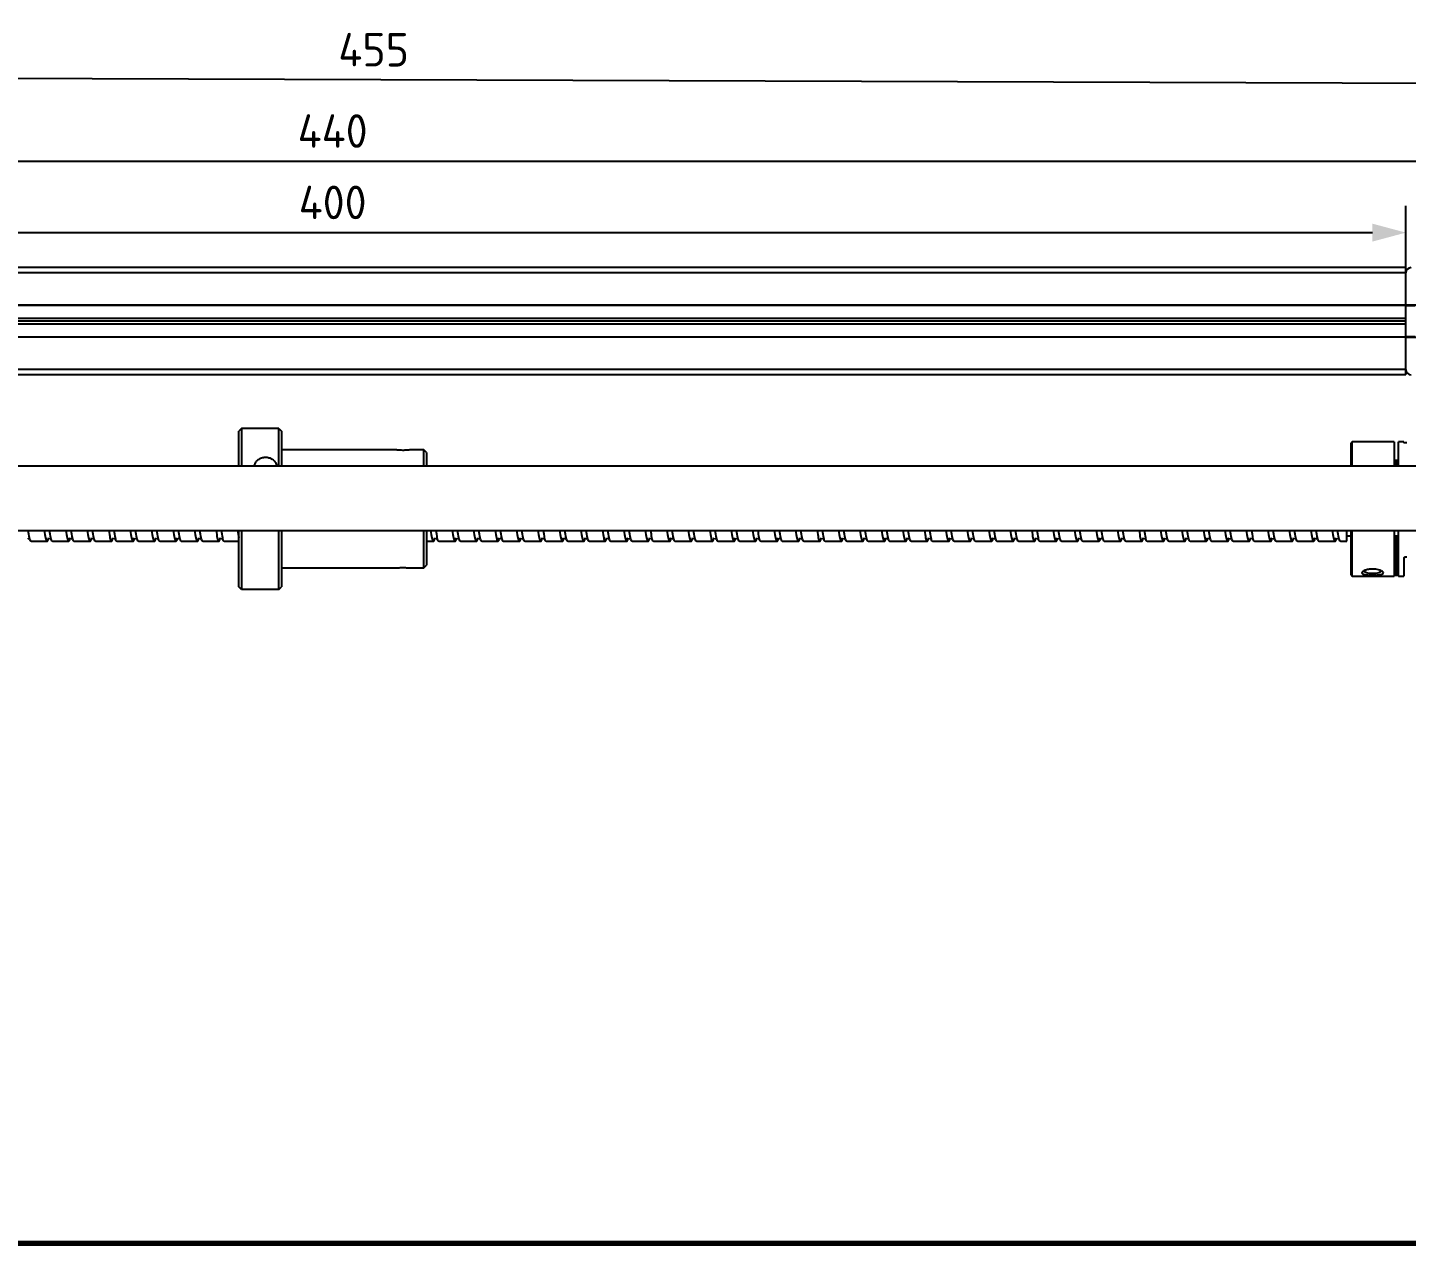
# Model space of a CAD drawing. Header units: millimetres. Extents: x 55 to 11032, y -227 to 3957.
# Drawn here: x 3452.5 to 3709.4, y 1679.4 to 1906.1 of the extents above; entities that cross this region are included whole.
import ezdxf

# ---------------------------------------------------------------- set-up
doc = ezdxf.new("R2010")
doc.units = ezdxf.units.MM
doc.header["$LTSCALE"] = 0.7
doc.header["$PDMODE"] = 35
doc.header["$PDSIZE"] = -4
doc.layers.get('0').update_dxf_attribs({"color": 255})
for name, color, linetype, lineweight in [('AM_5', 10, 'Continuous', 25), ('DIM', 94, 'Continuous', 25), ('KHUNGBV', 5, 'Continuous', 70)]:
    doc.layers.add(name, color=color, linetype=linetype, lineweight=lineweight)
doc.styles.add('TCVN-7284', font='tcvn+7284-2003r.ttf')
doc.dimstyles.new('TCVN_ISO-25_RadiusDia', dxfattribs={"dimtxt": 2.5, "dimasz": 2.5, "dimexe": 2, "dimexo": 0, "dimgap": 1, "dimtad": 1, "dimtoh": 1, "dimtxsty": 'TCVN-7284', "dimblk": 'Arrow', "dimcen": 0, "dimclrd": 256, "dimclre": 256, "dimclrt": 256, "dimadec": 0, "dimazin": 0, "dimtfac": 1, "dimtofl": 0, "dimtmove": 1, "dimatfit": 0, "dimldrblk": 'Arrow', "dimfxl": 1, "dimlwd": -1, "dimlwe": -1, "dimarcsym": 0})

# ---------------------------------------------------------------- blocks, each defined once
blk = doc.blocks.new('X_4')
at = {"color": 7, "linetype": 'Continuous', "lineweight": 25}
for p, q in [((3709.34, 1861.36), (3309.34, 1861.36)), ((3709.34, 1860.36), (3309.34, 1860.36)), ((3709.34, 1860.36), (3709.34, 1861.36)), ((3709.34, 1854.36), (3709.34, 1860.36)), ((3709.34, 1854.36), (3309.34, 1854.36)), ((3709.34, 1854.3), (3309.34, 1854.3)), ((3711.34, 1854.36), (3709.34, 1854.36)), ((3709.34, 1854.3), (3709.34, 1854.36)), ((3709.34, 1851.88), (3709.34, 1854.3)), ((3711.04, 1854.26), (3709.34, 1854.26)), ((3709.34, 1851.88), (3309.34, 1851.88)), ((3709.34, 1851.36), (3309.34, 1851.36)), ((3709.34, 1850.84), (3309.34, 1850.84)), ((3709.34, 1851.36), (3709.34, 1851.88)), ((3709.34, 1850.84), (3709.34, 1851.36)), ((3709.34, 1848.42), (3709.34, 1850.84)), ((3709.34, 1848.42), (3309.34, 1848.42)), ((3709.34, 1848.36), (3309.34, 1848.36)), ((3711.04, 1848.46), (3709.34, 1848.46)), ((3709.34, 1848.36), (3709.34, 1848.42)), ((3709.34, 1842.36), (3709.34, 1848.36)), ((3709.34, 1848.36), (3711.34, 1848.36)), ((3709.34, 1842.36), (3309.34, 1842.36)), ((3709.34, 1841.36), (3709.34, 1842.36)), ((3709.34, 1841.36), (3309.34, 1841.36)), ((3492.34, 1831.36), (3491.84, 1830.86)), ((3491.84, 1824.36), (3491.84, 1830.86)), ((3492.34, 1831.36), (3492.34, 1824.36)), ((3499.34, 1831.36), (3492.34, 1831.36)), ((3499.34, 1824.36), (3499.34, 1831.36)), ((3499.34, 1831.36), (3499.84, 1830.86)), ((3499.84, 1830.86), (3499.84, 1824.36)), ((3521.21, 1827.36), (3499.84, 1827.36)), ((3526.34, 1827.36), (3523.7, 1827.36)), ((3526.84, 1826.86), (3526.34, 1827.36)), ((3526.34, 1824.36), (3526.34, 1827.36)), ((3699.34, 1828.86), (3699.14, 1828.66)), ((3699.14, 1824.36), (3699.14, 1828.66)), ((3707.14, 1828.86), (3699.34, 1828.86)), ((3699.34, 1824.36), (3699.34, 1828.86)), ((3707.14, 1828.86), (3707.14, 1824.36)), ((3708.94, 1828.86), (3707.94, 1828.86)), ((3707.94, 1824.36), (3707.94, 1828.86)), ((3708.94, 1828.86), (3708.94, 1828.76)), ((3709.14, 1828.73), (3709.54, 1828.73)), ((3712.34, 1824.36), (3306.34, 1824.36)), ((3526.84, 1826.86), (3526.84, 1824.36)), ((3707.74, 1825.38), (3707.34, 1825.38)), ((3306.34, 1812.36), (3712.34, 1812.36)), ((3491.61, 1812.36), (3491.84, 1811.05)), ((3491.84, 1801.86), (3491.84, 1812.36)), ((3492.34, 1812.36), (3492.34, 1801.36)), ((3499.34, 1801.36), (3499.34, 1812.36)), ((3499.84, 1812.36), (3499.84, 1801.86)), ((3526.34, 1805.36), (3526.34, 1812.36)), ((3526.84, 1812.36), (3526.84, 1805.86)), ((3698.34, 1810.36), (3698.34, 1812.36)), ((3699.14, 1804.06), (3699.14, 1812.36)), ((3699.34, 1803.86), (3699.34, 1812.36)), ((3707.14, 1812.36), (3707.14, 1803.86)), ((3707.94, 1803.86), (3707.94, 1812.36)), ((3453.14, 1810.36), (3456.14, 1810.36)), ((3457.14, 1810.36), (3460.14, 1810.36)), ((3461.14, 1810.36), (3464.14, 1810.36)), ((3465.14, 1810.36), (3468.14, 1810.36)), ((3469.14, 1810.36), (3472.14, 1810.36)), ((3473.14, 1810.36), (3476.14, 1810.36)), ((3477.14, 1810.36), (3480.14, 1810.36)), ((3481.14, 1810.36), (3484.14, 1810.36)), ((3485.14, 1810.36), (3488.14, 1810.36)), ((3489.14, 1810.36), (3491.84, 1810.36)), ((3526.84, 1810.36), (3528.14, 1810.36)), ((3529.14, 1810.36), (3532.14, 1810.36)), ((3533.14, 1810.36), (3536.14, 1810.36)), ((3537.14, 1810.36), (3540.14, 1810.36)), ((3541.14, 1810.36), (3544.14, 1810.36)), ((3545.14, 1810.36), (3548.14, 1810.36)), ((3549.14, 1810.36), (3552.14, 1810.36)), ((3553.14, 1810.36), (3556.14, 1810.36)), ((3557.14, 1810.36), (3560.14, 1810.36)), ((3561.14, 1810.36), (3564.14, 1810.36)), ((3565.14, 1810.36), (3568.14, 1810.36)), ((3569.14, 1810.36), (3572.14, 1810.36)), ((3573.14, 1810.36), (3576.14, 1810.36)), ((3577.14, 1810.36), (3580.14, 1810.36)), ((3581.14, 1810.36), (3584.14, 1810.36)), ((3585.14, 1810.36), (3588.14, 1810.36)), ((3589.14, 1810.36), (3592.14, 1810.36)), ((3593.14, 1810.36), (3596.14, 1810.36)), ((3597.14, 1810.36), (3600.14, 1810.36)), ((3601.14, 1810.36), (3604.14, 1810.36)), ((3605.14, 1810.36), (3608.14, 1810.36)), ((3609.14, 1810.36), (3612.14, 1810.36)), ((3613.14, 1810.36), (3616.14, 1810.36)), ((3617.14, 1810.36), (3620.14, 1810.36)), ((3621.14, 1810.36), (3624.14, 1810.36)), ((3625.14, 1810.36), (3628.14, 1810.36)), ((3629.14, 1810.36), (3632.14, 1810.36)), ((3633.14, 1810.36), (3636.14, 1810.36)), ((3637.14, 1810.36), (3640.14, 1810.36)), ((3641.14, 1810.36), (3644.14, 1810.36)), ((3645.14, 1810.36), (3648.14, 1810.36)), ((3649.14, 1810.36), (3652.14, 1810.36)), ((3653.14, 1810.36), (3656.14, 1810.36)), ((3657.14, 1810.36), (3660.14, 1810.36)), ((3661.14, 1810.36), (3664.14, 1810.36)), ((3665.14, 1810.36), (3668.14, 1810.36)), ((3669.14, 1810.36), (3672.14, 1810.36)), ((3673.14, 1810.36), (3676.14, 1810.36)), ((3677.14, 1810.36), (3680.14, 1810.36)), ((3681.14, 1810.36), (3684.14, 1810.36)), ((3685.14, 1810.36), (3688.14, 1810.36)), ((3689.14, 1810.36), (3692.14, 1810.36)), ((3693.14, 1810.36), (3696.14, 1810.36)), ((3697.14, 1810.36), (3698.34, 1810.36)), ((3698.34, 1811.36), (3699.14, 1811.36)), ((3707.14, 1811.36), (3707.94, 1811.36)), ((3708.94, 1807.19), (3708.94, 1803.86)), ((3709.54, 1807.35), (3709.14, 1807.35)), ((3499.84, 1805.36), (3521.23, 1805.36)), ((3523.71, 1805.36), (3526.34, 1805.36)), ((3526.34, 1805.36), (3526.84, 1805.86)), ((3699.14, 1804.06), (3699.34, 1803.86)), ((3699.34, 1803.86), (3707.14, 1803.86)), ((3707.34, 1803.99), (3707.74, 1803.99)), ((3707.94, 1803.86), (3708.94, 1803.86)), ((3492.34, 1801.36), (3491.84, 1801.86)), ((3499.34, 1801.36), (3492.34, 1801.36)), ((3499.34, 1801.36), (3499.84, 1801.86))]:
    blk.add_line(p, q, dxfattribs=at)
at = {"color": 8, "linetype": 'Continuous', "lineweight": 25}
for p, q in [((3707.34, 1824.36), (3707.34, 1825.38)), ((3707.74, 1824.36), (3707.74, 1825.38)), ((3707.34, 1803.99), (3707.34, 1811.36)), ((3707.74, 1803.99), (3707.74, 1811.36))]:
    blk.add_line(p, q, dxfattribs=at)
at = {"color": 7, "linetype": 'Continuous', "lineweight": 25, "flags": 128}
blk.add_lwpolyline([(3704.76, 1804.82), (3704.64, 1804.63), (3704.29, 1804.47), (3703.76, 1804.36), (3703.14, 1804.32), (3702.52, 1804.36), (3701.99, 1804.47), (3701.64, 1804.63), (3701.52, 1804.82), (3701.52, 1804.83)], dxfattribs=at)
at = {"color": 7, "linetype": 'Continuous', "lineweight": 25}
for centre, start, end in [((3710.34, 1860.36), 90, 180), ((3710.34, 1842.36), 180, 270)]:
    blk.add_arc(centre, 1, start, end, dxfattribs=at)
for points, knots in [([(3523.7, 1827.36), (3523.7, 1827.36), (3523.72, 1827.36), (3523.61, 1827.35), (3523.37, 1827.33), (3523.02, 1827.3), (3522.61, 1827.29), (3522.18, 1827.29), (3521.79, 1827.31), (3521.47, 1827.33), (3521.26, 1827.36), (3521.23, 1827.36), (3521.21, 1827.36)], [0, 0, 0, 0, 0.03606, 0.142705, 0.249594, 0.357086, 0.464604, 0.571522, 0.678151, 0.785252, 0.892849, 1, 1, 1, 1]), ([(3708.94, 1828.76), (3708.94, 1828.75), (3708.95, 1828.75), (3708.99, 1828.74), (3709.02, 1828.73), (3709.06, 1828.73), (3709.1, 1828.73), (3709.13, 1828.73), (3709.14, 1828.73)], [0, 0, 0, 0, 0.250166, 0.498735, 0.622936, 0.747237, 0.872491, 1, 1, 1, 1]), ([(3494.76, 1824.36), (3494.81, 1824.56), (3494.91, 1824.97), (3495.33, 1825.49), (3495.91, 1825.86), (3496.6, 1826.03), (3497.32, 1826), (3497.98, 1825.75), (3498.51, 1825.32), (3498.84, 1824.84), (3498.88, 1824.49), (3498.89, 1824.36)], [0, 0, 0, 0, 0.110527, 0.227304, 0.344629, 0.461976, 0.578776, 0.695317, 0.812287, 0.929707, 1, 1, 1, 1]), ([(3707.94, 1825.53), (3707.94, 1825.51), (3707.93, 1825.47), (3707.9, 1825.43), (3707.86, 1825.4), (3707.82, 1825.39), (3707.78, 1825.38), (3707.76, 1825.38), (3707.74, 1825.38)], [0, 0, 0, 0, 0.250166, 0.498735, 0.622936, 0.747237, 0.872491, 1, 1, 1, 1]), ([(3453.14, 1810.44), (3453.12, 1810.41), (3453.02, 1810.28), (3452.86, 1810.87), (3452.69, 1811.87), (3452.61, 1812.36)], [0, 0, 0, 0, 0.098102, 0.55826, 1, 1, 1, 1]), ([(3455.61, 1812.36), (3455.69, 1811.85), (3455.86, 1810.82), (3456.08, 1810.27), (3456.28, 1810.33), (3456.39, 1810.85), (3456.41, 1810.96)], [0, 0, 0, 0, 0.294026, 0.600312, 0.916621, 1, 1, 1, 1]), ([(3457.14, 1810.44), (3457.12, 1810.41), (3457.02, 1810.28), (3456.86, 1810.87), (3456.69, 1811.87), (3456.61, 1812.36)], [0, 0, 0, 0, 0.098102, 0.55826, 1, 1, 1, 1]), ([(3459.61, 1812.36), (3459.69, 1811.85), (3459.86, 1810.82), (3460.08, 1810.27), (3460.28, 1810.33), (3460.39, 1810.85), (3460.41, 1810.96)], [0, 0, 0, 0, 0.294026, 0.600312, 0.916621, 1, 1, 1, 1]), ([(3461.14, 1810.44), (3461.12, 1810.41), (3461.02, 1810.28), (3460.86, 1810.87), (3460.69, 1811.87), (3460.61, 1812.36)], [0, 0, 0, 0, 0.098102, 0.55826, 1, 1, 1, 1]), ([(3463.61, 1812.36), (3463.69, 1811.85), (3463.86, 1810.82), (3464.08, 1810.27), (3464.28, 1810.33), (3464.39, 1810.85), (3464.41, 1810.96)], [0, 0, 0, 0, 0.294026, 0.600312, 0.916621, 1, 1, 1, 1]), ([(3465.14, 1810.44), (3465.12, 1810.41), (3465.02, 1810.28), (3464.86, 1810.87), (3464.69, 1811.87), (3464.61, 1812.36)], [0, 0, 0, 0, 0.098102, 0.55826, 1, 1, 1, 1]), ([(3467.61, 1812.36), (3467.69, 1811.85), (3467.86, 1810.82), (3468.08, 1810.27), (3468.28, 1810.33), (3468.39, 1810.85), (3468.41, 1810.96)], [0, 0, 0, 0, 0.294026, 0.600312, 0.916621, 1, 1, 1, 1]), ([(3469.14, 1810.44), (3469.12, 1810.41), (3469.02, 1810.28), (3468.86, 1810.87), (3468.69, 1811.87), (3468.61, 1812.36)], [0, 0, 0, 0, 0.098102, 0.55826, 1, 1, 1, 1]), ([(3471.61, 1812.36), (3471.69, 1811.85), (3471.86, 1810.82), (3472.08, 1810.27), (3472.28, 1810.33), (3472.39, 1810.85), (3472.41, 1810.96)], [0, 0, 0, 0, 0.294026, 0.600312, 0.916621, 1, 1, 1, 1]), ([(3473.14, 1810.44), (3473.12, 1810.41), (3473.02, 1810.28), (3472.86, 1810.87), (3472.69, 1811.87), (3472.61, 1812.36)], [0, 0, 0, 0, 0.098102, 0.55826, 1, 1, 1, 1]), ([(3475.61, 1812.36), (3475.69, 1811.85), (3475.86, 1810.82), (3476.08, 1810.27), (3476.28, 1810.33), (3476.39, 1810.85), (3476.41, 1810.96)], [0, 0, 0, 0, 0.294026, 0.600312, 0.916621, 1, 1, 1, 1]), ([(3477.14, 1810.44), (3477.12, 1810.41), (3477.02, 1810.28), (3476.86, 1810.87), (3476.69, 1811.87), (3476.61, 1812.36)], [0, 0, 0, 0, 0.098102, 0.55826, 1, 1, 1, 1]), ([(3479.61, 1812.36), (3479.69, 1811.85), (3479.86, 1810.82), (3480.08, 1810.27), (3480.28, 1810.33), (3480.39, 1810.85), (3480.41, 1810.96)], [0, 0, 0, 0, 0.294026, 0.600312, 0.916621, 1, 1, 1, 1]), ([(3481.14, 1810.44), (3481.12, 1810.41), (3481.02, 1810.28), (3480.86, 1810.87), (3480.69, 1811.87), (3480.61, 1812.36)], [0, 0, 0, 0, 0.098102, 0.55826, 1, 1, 1, 1]), ([(3483.61, 1812.36), (3483.69, 1811.85), (3483.86, 1810.82), (3484.08, 1810.27), (3484.28, 1810.33), (3484.39, 1810.85), (3484.41, 1810.96)], [0, 0, 0, 0, 0.294026, 0.600312, 0.916621, 1, 1, 1, 1]), ([(3485.14, 1810.44), (3485.12, 1810.41), (3485.02, 1810.28), (3484.86, 1810.87), (3484.69, 1811.87), (3484.61, 1812.36)], [0, 0, 0, 0, 0.098102, 0.55826, 1, 1, 1, 1]), ([(3487.61, 1812.36), (3487.69, 1811.85), (3487.86, 1810.82), (3488.08, 1810.27), (3488.28, 1810.33), (3488.39, 1810.85), (3488.41, 1810.96)], [0, 0, 0, 0, 0.294026, 0.600312, 0.916621, 1, 1, 1, 1]), ([(3489.14, 1810.44), (3489.12, 1810.41), (3489.02, 1810.28), (3488.86, 1810.87), (3488.69, 1811.87), (3488.61, 1812.36)], [0, 0, 0, 0, 0.098102, 0.55826, 1, 1, 1, 1]), ([(3527.61, 1812.36), (3527.69, 1811.85), (3527.86, 1810.82), (3528.08, 1810.27), (3528.28, 1810.33), (3528.39, 1810.85), (3528.41, 1810.96)], [0, 0, 0, 0, 0.2940263, 0.600312, 0.9166213, 1, 1, 1, 1]), ([(3529.14, 1810.44), (3529.12, 1810.41), (3529.02, 1810.28), (3528.86, 1810.87), (3528.69, 1811.87), (3528.61, 1812.36)], [0, 0, 0, 0, 0.098102, 0.55826, 1, 1, 1, 1]), ([(3531.61, 1812.36), (3531.69, 1811.85), (3531.86, 1810.82), (3532.08, 1810.27), (3532.28, 1810.33), (3532.39, 1810.85), (3532.41, 1810.96)], [0, 0, 0, 0, 0.2940263, 0.600312, 0.9166213, 1, 1, 1, 1]), ([(3533.14, 1810.44), (3533.12, 1810.41), (3533.02, 1810.28), (3532.86, 1810.87), (3532.69, 1811.87), (3532.61, 1812.36)], [0, 0, 0, 0, 0.098102, 0.55826, 1, 1, 1, 1]), ([(3535.61, 1812.36), (3535.69, 1811.85), (3535.86, 1810.82), (3536.08, 1810.27), (3536.28, 1810.33), (3536.39, 1810.85), (3536.41, 1810.96)], [0, 0, 0, 0, 0.294026, 0.600312, 0.916621, 1, 1, 1, 1]), ([(3537.14, 1810.44), (3537.12, 1810.41), (3537.02, 1810.28), (3536.86, 1810.87), (3536.69, 1811.87), (3536.61, 1812.36)], [0, 0, 0, 0, 0.098102, 0.55826, 1, 1, 1, 1]), ([(3539.61, 1812.36), (3539.69, 1811.85), (3539.86, 1810.82), (3540.08, 1810.27), (3540.28, 1810.33), (3540.39, 1810.85), (3540.41, 1810.96)], [0, 0, 0, 0, 0.2940263, 0.600312, 0.9166213, 1, 1, 1, 1]), ([(3541.14, 1810.44), (3541.12, 1810.41), (3541.02, 1810.28), (3540.86, 1810.87), (3540.69, 1811.87), (3540.61, 1812.36)], [0, 0, 0, 0, 0.098102, 0.55826, 1, 1, 1, 1]), ([(3543.61, 1812.36), (3543.69, 1811.85), (3543.86, 1810.82), (3544.08, 1810.27), (3544.28, 1810.33), (3544.39, 1810.85), (3544.41, 1810.96)], [0, 0, 0, 0, 0.2940263, 0.600312, 0.9166213, 1, 1, 1, 1]), ([(3545.14, 1810.44), (3545.12, 1810.41), (3545.02, 1810.28), (3544.86, 1810.87), (3544.69, 1811.87), (3544.61, 1812.36)], [0, 0, 0, 0, 0.098102, 0.55826, 1, 1, 1, 1]), ([(3547.61, 1812.36), (3547.69, 1811.85), (3547.86, 1810.82), (3548.08, 1810.27), (3548.28, 1810.33), (3548.39, 1810.85), (3548.41, 1810.96)], [0, 0, 0, 0, 0.2940263, 0.600312, 0.9166213, 1, 1, 1, 1]), ([(3549.14, 1810.44), (3549.12, 1810.41), (3549.02, 1810.28), (3548.86, 1810.87), (3548.69, 1811.87), (3548.61, 1812.36)], [0, 0, 0, 0, 0.098102, 0.55826, 1, 1, 1, 1]), ([(3551.61, 1812.36), (3551.69, 1811.85), (3551.86, 1810.82), (3552.08, 1810.27), (3552.28, 1810.33), (3552.39, 1810.85), (3552.41, 1810.96)], [0, 0, 0, 0, 0.294026, 0.600312, 0.916621, 1, 1, 1, 1]), ([(3553.14, 1810.44), (3553.12, 1810.41), (3553.02, 1810.28), (3552.86, 1810.87), (3552.69, 1811.87), (3552.61, 1812.36)], [0, 0, 0, 0, 0.098102, 0.55826, 1, 1, 1, 1]), ([(3555.61, 1812.36), (3555.69, 1811.85), (3555.86, 1810.82), (3556.08, 1810.27), (3556.28, 1810.33), (3556.39, 1810.85), (3556.41, 1810.96)], [0, 0, 0, 0, 0.2940263, 0.600312, 0.9166213, 1, 1, 1, 1]), ([(3557.14, 1810.44), (3557.12, 1810.41), (3557.02, 1810.28), (3556.86, 1810.87), (3556.69, 1811.87), (3556.61, 1812.36)], [0, 0, 0, 0, 0.098102, 0.55826, 1, 1, 1, 1]), ([(3559.61, 1812.36), (3559.69, 1811.85), (3559.86, 1810.82), (3560.08, 1810.27), (3560.28, 1810.33), (3560.39, 1810.85), (3560.41, 1810.96)], [0, 0, 0, 0, 0.294026, 0.600312, 0.916621, 1, 1, 1, 1]), ([(3561.14, 1810.44), (3561.12, 1810.41), (3561.02, 1810.28), (3560.86, 1810.87), (3560.69, 1811.87), (3560.61, 1812.36)], [0, 0, 0, 0, 0.098102, 0.55826, 1, 1, 1, 1]), ([(3563.61, 1812.36), (3563.69, 1811.85), (3563.86, 1810.82), (3564.08, 1810.27), (3564.28, 1810.33), (3564.39, 1810.85), (3564.41, 1810.96)], [0, 0, 0, 0, 0.294026, 0.600312, 0.916621, 1, 1, 1, 1]), ([(3565.14, 1810.44), (3565.12, 1810.41), (3565.02, 1810.28), (3564.86, 1810.87), (3564.69, 1811.87), (3564.61, 1812.36)], [0, 0, 0, 0, 0.098102, 0.55826, 1, 1, 1, 1]), ([(3567.61, 1812.36), (3567.69, 1811.85), (3567.86, 1810.82), (3568.08, 1810.27), (3568.28, 1810.33), (3568.39, 1810.85), (3568.41, 1810.96)], [0, 0, 0, 0, 0.2940263, 0.600312, 0.9166213, 1, 1, 1, 1]), ([(3569.14, 1810.44), (3569.12, 1810.41), (3569.02, 1810.28), (3568.86, 1810.87), (3568.69, 1811.87), (3568.61, 1812.36)], [0, 0, 0, 0, 0.098102, 0.55826, 1, 1, 1, 1]), ([(3571.61, 1812.36), (3571.69, 1811.85), (3571.86, 1810.82), (3572.08, 1810.27), (3572.28, 1810.33), (3572.39, 1810.85), (3572.41, 1810.96)], [0, 0, 0, 0, 0.294026, 0.600312, 0.916621, 1, 1, 1, 1]), ([(3573.14, 1810.44), (3573.12, 1810.41), (3573.02, 1810.28), (3572.86, 1810.87), (3572.69, 1811.87), (3572.61, 1812.36)], [0, 0, 0, 0, 0.098102, 0.55826, 1, 1, 1, 1]), ([(3575.61, 1812.36), (3575.69, 1811.85), (3575.86, 1810.82), (3576.08, 1810.27), (3576.28, 1810.33), (3576.39, 1810.85), (3576.41, 1810.96)], [0, 0, 0, 0, 0.2940263, 0.600312, 0.9166213, 1, 1, 1, 1]), ([(3577.14, 1810.44), (3577.12, 1810.41), (3577.02, 1810.28), (3576.86, 1810.87), (3576.69, 1811.87), (3576.61, 1812.36)], [0, 0, 0, 0, 0.098102, 0.55826, 1, 1, 1, 1]), ([(3579.61, 1812.36), (3579.69, 1811.85), (3579.86, 1810.82), (3580.08, 1810.27), (3580.28, 1810.33), (3580.39, 1810.85), (3580.41, 1810.96)], [0, 0, 0, 0, 0.294026, 0.600312, 0.916621, 1, 1, 1, 1]), ([(3581.14, 1810.44), (3581.12, 1810.41), (3581.02, 1810.28), (3580.86, 1810.87), (3580.69, 1811.87), (3580.61, 1812.36)], [0, 0, 0, 0, 0.098102, 0.55826, 1, 1, 1, 1]), ([(3583.61, 1812.36), (3583.69, 1811.85), (3583.86, 1810.82), (3584.08, 1810.27), (3584.28, 1810.33), (3584.39, 1810.85), (3584.41, 1810.96)], [0, 0, 0, 0, 0.294026, 0.600312, 0.916621, 1, 1, 1, 1]), ([(3585.14, 1810.44), (3585.12, 1810.41), (3585.02, 1810.28), (3584.86, 1810.87), (3584.69, 1811.87), (3584.61, 1812.36)], [0, 0, 0, 0, 0.098102, 0.55826, 1, 1, 1, 1]), ([(3587.61, 1812.36), (3587.69, 1811.85), (3587.86, 1810.82), (3588.08, 1810.27), (3588.28, 1810.33), (3588.39, 1810.85), (3588.41, 1810.96)], [0, 0, 0, 0, 0.294026, 0.600312, 0.916621, 1, 1, 1, 1]), ([(3589.14, 1810.44), (3589.12, 1810.41), (3589.02, 1810.28), (3588.86, 1810.87), (3588.69, 1811.87), (3588.61, 1812.36)], [0, 0, 0, 0, 0.098102, 0.55826, 1, 1, 1, 1]), ([(3591.61, 1812.36), (3591.69, 1811.85), (3591.86, 1810.82), (3592.08, 1810.27), (3592.28, 1810.33), (3592.39, 1810.85), (3592.41, 1810.96)], [0, 0, 0, 0, 0.294026, 0.600312, 0.916621, 1, 1, 1, 1]), ([(3593.14, 1810.44), (3593.12, 1810.41), (3593.02, 1810.28), (3592.86, 1810.87), (3592.69, 1811.87), (3592.61, 1812.36)], [0, 0, 0, 0, 0.098102, 0.55826, 1, 1, 1, 1]), ([(3595.61, 1812.36), (3595.69, 1811.85), (3595.86, 1810.82), (3596.08, 1810.27), (3596.28, 1810.33), (3596.39, 1810.85), (3596.41, 1810.96)], [0, 0, 0, 0, 0.294026, 0.600312, 0.916621, 1, 1, 1, 1]), ([(3597.14, 1810.44), (3597.12, 1810.41), (3597.02, 1810.28), (3596.86, 1810.87), (3596.69, 1811.87), (3596.61, 1812.36)], [0, 0, 0, 0, 0.098102, 0.55826, 1, 1, 1, 1]), ([(3599.61, 1812.36), (3599.69, 1811.85), (3599.86, 1810.82), (3600.08, 1810.27), (3600.28, 1810.33), (3600.39, 1810.85), (3600.41, 1810.96)], [0, 0, 0, 0, 0.294026, 0.600312, 0.916621, 1, 1, 1, 1]), ([(3601.14, 1810.44), (3601.12, 1810.41), (3601.02, 1810.28), (3600.86, 1810.87), (3600.69, 1811.87), (3600.61, 1812.36)], [0, 0, 0, 0, 0.098102, 0.55826, 1, 1, 1, 1]), ([(3603.61, 1812.36), (3603.69, 1811.85), (3603.86, 1810.82), (3604.08, 1810.27), (3604.28, 1810.33), (3604.39, 1810.85), (3604.41, 1810.96)], [0, 0, 0, 0, 0.294026, 0.600312, 0.916621, 1, 1, 1, 1]), ([(3605.14, 1810.44), (3605.12, 1810.41), (3605.02, 1810.28), (3604.86, 1810.87), (3604.69, 1811.87), (3604.61, 1812.36)], [0, 0, 0, 0, 0.098102, 0.55826, 1, 1, 1, 1]), ([(3607.61, 1812.36), (3607.69, 1811.85), (3607.86, 1810.82), (3608.08, 1810.27), (3608.28, 1810.33), (3608.39, 1810.85), (3608.41, 1810.96)], [0, 0, 0, 0, 0.294026, 0.600312, 0.916621, 1, 1, 1, 1]), ([(3609.14, 1810.44), (3609.12, 1810.41), (3609.02, 1810.28), (3608.86, 1810.87), (3608.69, 1811.87), (3608.61, 1812.36)], [0, 0, 0, 0, 0.098102, 0.55826, 1, 1, 1, 1]), ([(3611.61, 1812.36), (3611.69, 1811.85), (3611.86, 1810.82), (3612.08, 1810.27), (3612.28, 1810.33), (3612.39, 1810.85), (3612.41, 1810.96)], [0, 0, 0, 0, 0.294026, 0.600312, 0.916621, 1, 1, 1, 1]), ([(3613.14, 1810.44), (3613.12, 1810.41), (3613.02, 1810.28), (3612.86, 1810.87), (3612.69, 1811.87), (3612.61, 1812.36)], [0, 0, 0, 0, 0.098102, 0.55826, 1, 1, 1, 1]), ([(3615.61, 1812.36), (3615.69, 1811.85), (3615.86, 1810.82), (3616.08, 1810.27), (3616.28, 1810.33), (3616.39, 1810.85), (3616.41, 1810.96)], [0, 0, 0, 0, 0.294026, 0.600312, 0.916621, 1, 1, 1, 1]), ([(3617.14, 1810.44), (3617.12, 1810.41), (3617.02, 1810.28), (3616.86, 1810.87), (3616.69, 1811.87), (3616.61, 1812.36)], [0, 0, 0, 0, 0.0981016, 0.5582599, 1, 1, 1, 1]), ([(3619.61, 1812.36), (3619.69, 1811.85), (3619.86, 1810.82), (3620.08, 1810.27), (3620.28, 1810.33), (3620.39, 1810.85), (3620.41, 1810.96)], [0, 0, 0, 0, 0.294026, 0.600312, 0.916621, 1, 1, 1, 1]), ([(3621.14, 1810.44), (3621.12, 1810.41), (3621.02, 1810.28), (3620.86, 1810.87), (3620.69, 1811.87), (3620.61, 1812.36)], [0, 0, 0, 0, 0.098102, 0.55826, 1, 1, 1, 1]), ([(3623.61, 1812.36), (3623.69, 1811.85), (3623.86, 1810.82), (3624.08, 1810.27), (3624.28, 1810.33), (3624.39, 1810.85), (3624.41, 1810.96)], [0, 0, 0, 0, 0.294026, 0.600312, 0.916621, 1, 1, 1, 1]), ([(3625.14, 1810.44), (3625.12, 1810.41), (3625.02, 1810.28), (3624.86, 1810.87), (3624.69, 1811.87), (3624.61, 1812.36)], [0, 0, 0, 0, 0.098102, 0.55826, 1, 1, 1, 1]), ([(3627.61, 1812.36), (3627.69, 1811.85), (3627.86, 1810.82), (3628.08, 1810.27), (3628.28, 1810.33), (3628.39, 1810.85), (3628.41, 1810.96)], [0, 0, 0, 0, 0.294026, 0.600312, 0.916621, 1, 1, 1, 1]), ([(3629.14, 1810.44), (3629.12, 1810.41), (3629.02, 1810.28), (3628.86, 1810.87), (3628.69, 1811.87), (3628.61, 1812.36)], [0, 0, 0, 0, 0.098102, 0.55826, 1, 1, 1, 1]), ([(3631.61, 1812.36), (3631.69, 1811.85), (3631.86, 1810.82), (3632.08, 1810.27), (3632.28, 1810.33), (3632.39, 1810.85), (3632.41, 1810.96)], [0, 0, 0, 0, 0.294026, 0.600312, 0.916621, 1, 1, 1, 1]), ([(3633.14, 1810.44), (3633.12, 1810.41), (3633.02, 1810.28), (3632.86, 1810.87), (3632.69, 1811.87), (3632.61, 1812.36)], [0, 0, 0, 0, 0.0981016, 0.5582599, 1, 1, 1, 1]), ([(3635.61, 1812.36), (3635.69, 1811.85), (3635.86, 1810.82), (3636.08, 1810.27), (3636.28, 1810.33), (3636.39, 1810.85), (3636.41, 1810.96)], [0, 0, 0, 0, 0.294026, 0.600312, 0.916621, 1, 1, 1, 1]), ([(3637.14, 1810.44), (3637.12, 1810.41), (3637.02, 1810.28), (3636.86, 1810.87), (3636.69, 1811.87), (3636.61, 1812.36)], [0, 0, 0, 0, 0.0981016, 0.5582599, 1, 1, 1, 1]), ([(3639.61, 1812.36), (3639.69, 1811.85), (3639.86, 1810.82), (3640.08, 1810.27), (3640.28, 1810.33), (3640.39, 1810.85), (3640.41, 1810.96)], [0, 0, 0, 0, 0.294026, 0.600312, 0.916621, 1, 1, 1, 1]), ([(3641.14, 1810.44), (3641.12, 1810.41), (3641.02, 1810.28), (3640.86, 1810.87), (3640.69, 1811.87), (3640.61, 1812.36)], [0, 0, 0, 0, 0.0981016, 0.5582599, 1, 1, 1, 1]), ([(3643.61, 1812.36), (3643.69, 1811.85), (3643.86, 1810.82), (3644.08, 1810.27), (3644.28, 1810.33), (3644.39, 1810.85), (3644.41, 1810.96)], [0, 0, 0, 0, 0.294026, 0.600312, 0.916621, 1, 1, 1, 1]), ([(3645.14, 1810.44), (3645.12, 1810.41), (3645.02, 1810.28), (3644.86, 1810.87), (3644.69, 1811.87), (3644.61, 1812.36)], [0, 0, 0, 0, 0.098102, 0.55826, 1, 1, 1, 1]), ([(3647.61, 1812.36), (3647.69, 1811.85), (3647.86, 1810.82), (3648.08, 1810.27), (3648.28, 1810.33), (3648.39, 1810.85), (3648.41, 1810.96)], [0, 0, 0, 0, 0.294026, 0.600312, 0.916621, 1, 1, 1, 1]), ([(3649.14, 1810.44), (3649.12, 1810.41), (3649.02, 1810.28), (3648.86, 1810.87), (3648.69, 1811.87), (3648.61, 1812.36)], [0, 0, 0, 0, 0.098102, 0.55826, 1, 1, 1, 1]), ([(3651.61, 1812.36), (3651.69, 1811.85), (3651.86, 1810.82), (3652.08, 1810.27), (3652.28, 1810.33), (3652.39, 1810.85), (3652.41, 1810.96)], [0, 0, 0, 0, 0.294026, 0.600312, 0.916621, 1, 1, 1, 1]), ([(3653.14, 1810.44), (3653.12, 1810.41), (3653.02, 1810.28), (3652.86, 1810.87), (3652.69, 1811.87), (3652.61, 1812.36)], [0, 0, 0, 0, 0.098102, 0.55826, 1, 1, 1, 1]), ([(3655.61, 1812.36), (3655.69, 1811.85), (3655.86, 1810.82), (3656.08, 1810.27), (3656.28, 1810.33), (3656.39, 1810.85), (3656.41, 1810.96)], [0, 0, 0, 0, 0.294026, 0.600312, 0.916621, 1, 1, 1, 1]), ([(3657.14, 1810.44), (3657.12, 1810.41), (3657.02, 1810.28), (3656.86, 1810.87), (3656.69, 1811.87), (3656.61, 1812.36)], [0, 0, 0, 0, 0.0981016, 0.5582599, 1, 1, 1, 1]), ([(3659.61, 1812.36), (3659.69, 1811.85), (3659.86, 1810.82), (3660.08, 1810.27), (3660.28, 1810.33), (3660.39, 1810.85), (3660.41, 1810.96)], [0, 0, 0, 0, 0.294026, 0.600312, 0.916621, 1, 1, 1, 1]), ([(3661.14, 1810.44), (3661.12, 1810.41), (3661.02, 1810.28), (3660.86, 1810.87), (3660.69, 1811.87), (3660.61, 1812.36)], [0, 0, 0, 0, 0.098102, 0.55826, 1, 1, 1, 1]), ([(3663.61, 1812.36), (3663.69, 1811.85), (3663.86, 1810.82), (3664.08, 1810.27), (3664.28, 1810.33), (3664.39, 1810.85), (3664.41, 1810.96)], [0, 0, 0, 0, 0.2940263, 0.600312, 0.9166213, 1, 1, 1, 1]), ([(3665.14, 1810.44), (3665.12, 1810.41), (3665.02, 1810.28), (3664.86, 1810.87), (3664.69, 1811.87), (3664.61, 1812.36)], [0, 0, 0, 0, 0.098102, 0.55826, 1, 1, 1, 1]), ([(3667.61, 1812.36), (3667.69, 1811.85), (3667.86, 1810.82), (3668.08, 1810.27), (3668.28, 1810.33), (3668.39, 1810.85), (3668.41, 1810.96)], [0, 0, 0, 0, 0.2940263, 0.600312, 0.9166213, 1, 1, 1, 1]), ([(3669.14, 1810.44), (3669.12, 1810.41), (3669.02, 1810.28), (3668.86, 1810.87), (3668.69, 1811.87), (3668.61, 1812.36)], [0, 0, 0, 0, 0.098102, 0.55826, 1, 1, 1, 1]), ([(3671.61, 1812.36), (3671.69, 1811.85), (3671.86, 1810.82), (3672.08, 1810.27), (3672.28, 1810.33), (3672.39, 1810.85), (3672.41, 1810.96)], [0, 0, 0, 0, 0.2940263, 0.600312, 0.9166213, 1, 1, 1, 1]), ([(3673.14, 1810.44), (3673.12, 1810.41), (3673.02, 1810.28), (3672.86, 1810.87), (3672.69, 1811.87), (3672.61, 1812.36)], [0, 0, 0, 0, 0.098102, 0.55826, 1, 1, 1, 1]), ([(3675.61, 1812.36), (3675.69, 1811.85), (3675.86, 1810.82), (3676.08, 1810.27), (3676.28, 1810.33), (3676.39, 1810.85), (3676.41, 1810.96)], [0, 0, 0, 0, 0.294026, 0.600312, 0.916621, 1, 1, 1, 1]), ([(3677.14, 1810.44), (3677.12, 1810.41), (3677.02, 1810.28), (3676.86, 1810.87), (3676.69, 1811.87), (3676.61, 1812.36)], [0, 0, 0, 0, 0.098102, 0.55826, 1, 1, 1, 1]), ([(3679.61, 1812.36), (3679.69, 1811.85), (3679.86, 1810.82), (3680.08, 1810.27), (3680.28, 1810.33), (3680.39, 1810.85), (3680.41, 1810.96)], [0, 0, 0, 0, 0.294026, 0.600312, 0.916621, 1, 1, 1, 1]), ([(3681.14, 1810.44), (3681.12, 1810.41), (3681.02, 1810.28), (3680.86, 1810.87), (3680.69, 1811.87), (3680.61, 1812.36)], [0, 0, 0, 0, 0.098102, 0.55826, 1, 1, 1, 1]), ([(3683.61, 1812.36), (3683.69, 1811.85), (3683.86, 1810.82), (3684.08, 1810.27), (3684.28, 1810.33), (3684.39, 1810.85), (3684.41, 1810.96)], [0, 0, 0, 0, 0.294026, 0.600312, 0.916621, 1, 1, 1, 1]), ([(3685.14, 1810.44), (3685.12, 1810.41), (3685.02, 1810.28), (3684.86, 1810.87), (3684.69, 1811.87), (3684.61, 1812.36)], [0, 0, 0, 0, 0.098102, 0.55826, 1, 1, 1, 1]), ([(3687.61, 1812.36), (3687.69, 1811.85), (3687.86, 1810.82), (3688.08, 1810.27), (3688.28, 1810.33), (3688.39, 1810.85), (3688.41, 1810.96)], [0, 0, 0, 0, 0.294026, 0.600312, 0.916621, 1, 1, 1, 1]), ([(3689.14, 1810.44), (3689.12, 1810.41), (3689.02, 1810.28), (3688.86, 1810.87), (3688.69, 1811.87), (3688.61, 1812.36)], [0, 0, 0, 0, 0.098102, 0.55826, 1, 1, 1, 1]), ([(3691.61, 1812.36), (3691.69, 1811.85), (3691.86, 1810.82), (3692.08, 1810.27), (3692.28, 1810.33), (3692.39, 1810.85), (3692.41, 1810.96)], [0, 0, 0, 0, 0.2940263, 0.600312, 0.9166213, 1, 1, 1, 1]), ([(3693.14, 1810.44), (3693.12, 1810.41), (3693.02, 1810.28), (3692.86, 1810.87), (3692.69, 1811.87), (3692.61, 1812.36)], [0, 0, 0, 0, 0.098102, 0.55826, 1, 1, 1, 1]), ([(3695.61, 1812.36), (3695.69, 1811.85), (3695.86, 1810.82), (3696.08, 1810.27), (3696.28, 1810.33), (3696.39, 1810.85), (3696.41, 1810.96)], [0, 0, 0, 0, 0.294026, 0.600312, 0.916621, 1, 1, 1, 1]), ([(3697.14, 1810.44), (3697.12, 1810.41), (3697.02, 1810.28), (3696.86, 1810.87), (3696.69, 1811.87), (3696.61, 1812.36)], [0, 0, 0, 0, 0.098102, 0.55826, 1, 1, 1, 1]), ([(3452.58, 1810.94), (3452.59, 1810.91), (3452.6, 1810.83), (3452.72, 1810.85), (3452.8, 1810.87)], [0, 0, 0, 0, 0.3986118, 1, 1, 1, 1]), ([(3456.58, 1810.94), (3456.59, 1810.91), (3456.6, 1810.83), (3456.72, 1810.85), (3456.8, 1810.87)], [0, 0, 0, 0, 0.398612, 1, 1, 1, 1]), ([(3460.58, 1810.94), (3460.59, 1810.91), (3460.6, 1810.83), (3460.72, 1810.85), (3460.8, 1810.87)], [0, 0, 0, 0, 0.398612, 1, 1, 1, 1]), ([(3464.58, 1810.94), (3464.59, 1810.91), (3464.6, 1810.83), (3464.72, 1810.85), (3464.8, 1810.87)], [0, 0, 0, 0, 0.398612, 1, 1, 1, 1]), ([(3468.58, 1810.94), (3468.59, 1810.91), (3468.6, 1810.83), (3468.72, 1810.85), (3468.8, 1810.87)], [0, 0, 0, 0, 0.398612, 1, 1, 1, 1]), ([(3472.58, 1810.94), (3472.59, 1810.91), (3472.6, 1810.83), (3472.72, 1810.85), (3472.8, 1810.87)], [0, 0, 0, 0, 0.398612, 1, 1, 1, 1]), ([(3476.58, 1810.94), (3476.59, 1810.91), (3476.6, 1810.83), (3476.72, 1810.85), (3476.8, 1810.87)], [0, 0, 0, 0, 0.398612, 1, 1, 1, 1]), ([(3480.58, 1810.94), (3480.59, 1810.91), (3480.6, 1810.83), (3480.72, 1810.85), (3480.8, 1810.87)], [0, 0, 0, 0, 0.3986118, 1, 1, 1, 1]), ([(3484.58, 1810.94), (3484.59, 1810.91), (3484.6, 1810.83), (3484.72, 1810.85), (3484.8, 1810.87)], [0, 0, 0, 0, 0.398612, 1, 1, 1, 1]), ([(3488.58, 1810.94), (3488.59, 1810.91), (3488.6, 1810.83), (3488.72, 1810.85), (3488.8, 1810.87)], [0, 0, 0, 0, 0.3986118, 1, 1, 1, 1]), ([(3528.58, 1810.94), (3528.59, 1810.91), (3528.6, 1810.83), (3528.72, 1810.85), (3528.8, 1810.87)], [0, 0, 0, 0, 0.398612, 1, 1, 1, 1]), ([(3532.58, 1810.94), (3532.59, 1810.91), (3532.6, 1810.83), (3532.72, 1810.85), (3532.8, 1810.87)], [0, 0, 0, 0, 0.398612, 1, 1, 1, 1]), ([(3536.58, 1810.94), (3536.59, 1810.91), (3536.6, 1810.83), (3536.72, 1810.85), (3536.8, 1810.87)], [0, 0, 0, 0, 0.398612, 1, 1, 1, 1]), ([(3540.58, 1810.94), (3540.59, 1810.91), (3540.6, 1810.83), (3540.72, 1810.85), (3540.8, 1810.87)], [0, 0, 0, 0, 0.3986118, 1, 1, 1, 1]), ([(3544.58, 1810.94), (3544.59, 1810.91), (3544.6, 1810.83), (3544.72, 1810.85), (3544.8, 1810.87)], [0, 0, 0, 0, 0.3986118, 1, 1, 1, 1]), ([(3548.58, 1810.94), (3548.59, 1810.91), (3548.6, 1810.83), (3548.72, 1810.85), (3548.8, 1810.87)], [0, 0, 0, 0, 0.398612, 1, 1, 1, 1]), ([(3552.58, 1810.94), (3552.59, 1810.91), (3552.6, 1810.83), (3552.72, 1810.85), (3552.8, 1810.87)], [0, 0, 0, 0, 0.398612, 1, 1, 1, 1]), ([(3556.58, 1810.94), (3556.59, 1810.91), (3556.6, 1810.83), (3556.72, 1810.85), (3556.8, 1810.87)], [0, 0, 0, 0, 0.398612, 1, 1, 1, 1]), ([(3560.58, 1810.94), (3560.59, 1810.91), (3560.6, 1810.83), (3560.72, 1810.85), (3560.8, 1810.87)], [0, 0, 0, 0, 0.398612, 1, 1, 1, 1]), ([(3564.58, 1810.94), (3564.59, 1810.91), (3564.6, 1810.83), (3564.72, 1810.85), (3564.8, 1810.87)], [0, 0, 0, 0, 0.398612, 1, 1, 1, 1]), ([(3568.58, 1810.94), (3568.59, 1810.91), (3568.6, 1810.83), (3568.72, 1810.85), (3568.8, 1810.87)], [0, 0, 0, 0, 0.3986118, 1, 1, 1, 1]), ([(3572.58, 1810.94), (3572.59, 1810.91), (3572.6, 1810.83), (3572.72, 1810.85), (3572.8, 1810.87)], [0, 0, 0, 0, 0.398612, 1, 1, 1, 1]), ([(3576.58, 1810.94), (3576.59, 1810.91), (3576.6, 1810.83), (3576.72, 1810.85), (3576.8, 1810.87)], [0, 0, 0, 0, 0.398612, 1, 1, 1, 1]), ([(3580.58, 1810.94), (3580.59, 1810.91), (3580.6, 1810.83), (3580.72, 1810.85), (3580.8, 1810.87)], [0, 0, 0, 0, 0.3986118, 1, 1, 1, 1]), ([(3584.58, 1810.94), (3584.59, 1810.91), (3584.6, 1810.83), (3584.72, 1810.85), (3584.8, 1810.87)], [0, 0, 0, 0, 0.398612, 1, 1, 1, 1]), ([(3588.58, 1810.94), (3588.59, 1810.91), (3588.6, 1810.83), (3588.72, 1810.85), (3588.8, 1810.87)], [0, 0, 0, 0, 0.3986118, 1, 1, 1, 1]), ([(3592.58, 1810.94), (3592.59, 1810.91), (3592.6, 1810.83), (3592.72, 1810.85), (3592.8, 1810.87)], [0, 0, 0, 0, 0.398612, 1, 1, 1, 1]), ([(3596.58, 1810.94), (3596.59, 1810.91), (3596.6, 1810.83), (3596.72, 1810.85), (3596.8, 1810.87)], [0, 0, 0, 0, 0.398612, 1, 1, 1, 1]), ([(3600.58, 1810.94), (3600.59, 1810.91), (3600.6, 1810.83), (3600.72, 1810.85), (3600.8, 1810.87)], [0, 0, 0, 0, 0.398612, 1, 1, 1, 1]), ([(3604.58, 1810.94), (3604.59, 1810.91), (3604.6, 1810.83), (3604.72, 1810.85), (3604.8, 1810.87)], [0, 0, 0, 0, 0.398612, 1, 1, 1, 1]), ([(3608.58, 1810.94), (3608.59, 1810.91), (3608.6, 1810.83), (3608.72, 1810.85), (3608.8, 1810.87)], [0, 0, 0, 0, 0.398612, 1, 1, 1, 1]), ([(3612.58, 1810.94), (3612.59, 1810.91), (3612.6, 1810.83), (3612.72, 1810.85), (3612.8, 1810.87)], [0, 0, 0, 0, 0.398612, 1, 1, 1, 1]), ([(3616.58, 1810.94), (3616.59, 1810.91), (3616.6, 1810.83), (3616.72, 1810.85), (3616.8, 1810.87)], [0, 0, 0, 0, 0.398612, 1, 1, 1, 1]), ([(3620.58, 1810.94), (3620.59, 1810.91), (3620.6, 1810.83), (3620.72, 1810.85), (3620.8, 1810.87)], [0, 0, 0, 0, 0.398612, 1, 1, 1, 1]), ([(3624.58, 1810.94), (3624.59, 1810.91), (3624.6, 1810.83), (3624.72, 1810.85), (3624.8, 1810.87)], [0, 0, 0, 0, 0.398612, 1, 1, 1, 1]), ([(3628.58, 1810.94), (3628.59, 1810.91), (3628.6, 1810.83), (3628.72, 1810.85), (3628.8, 1810.87)], [0, 0, 0, 0, 0.398612, 1, 1, 1, 1]), ([(3632.58, 1810.94), (3632.59, 1810.91), (3632.6, 1810.83), (3632.72, 1810.85), (3632.8, 1810.87)], [0, 0, 0, 0, 0.398612, 1, 1, 1, 1]), ([(3636.58, 1810.94), (3636.59, 1810.91), (3636.6, 1810.83), (3636.72, 1810.85), (3636.8, 1810.87)], [0, 0, 0, 0, 0.398612, 1, 1, 1, 1]), ([(3640.58, 1810.94), (3640.59, 1810.91), (3640.6, 1810.83), (3640.72, 1810.85), (3640.8, 1810.87)], [0, 0, 0, 0, 0.398612, 1, 1, 1, 1]), ([(3644.58, 1810.94), (3644.59, 1810.91), (3644.6, 1810.83), (3644.72, 1810.85), (3644.8, 1810.87)], [0, 0, 0, 0, 0.398612, 1, 1, 1, 1]), ([(3648.58, 1810.94), (3648.59, 1810.91), (3648.6, 1810.83), (3648.72, 1810.85), (3648.8, 1810.87)], [0, 0, 0, 0, 0.398612, 1, 1, 1, 1]), ([(3652.58, 1810.94), (3652.59, 1810.91), (3652.6, 1810.83), (3652.72, 1810.85), (3652.8, 1810.87)], [0, 0, 0, 0, 0.398612, 1, 1, 1, 1]), ([(3656.58, 1810.94), (3656.59, 1810.91), (3656.6, 1810.83), (3656.72, 1810.85), (3656.8, 1810.87)], [0, 0, 0, 0, 0.398612, 1, 1, 1, 1]), ([(3660.58, 1810.94), (3660.59, 1810.91), (3660.6, 1810.83), (3660.72, 1810.85), (3660.8, 1810.87)], [0, 0, 0, 0, 0.398612, 1, 1, 1, 1]), ([(3664.58, 1810.94), (3664.59, 1810.91), (3664.6, 1810.83), (3664.72, 1810.85), (3664.8, 1810.87)], [0, 0, 0, 0, 0.398612, 1, 1, 1, 1]), ([(3668.58, 1810.94), (3668.59, 1810.91), (3668.6, 1810.83), (3668.72, 1810.85), (3668.8, 1810.87)], [0, 0, 0, 0, 0.398612, 1, 1, 1, 1]), ([(3672.58, 1810.94), (3672.59, 1810.91), (3672.6, 1810.83), (3672.72, 1810.85), (3672.8, 1810.87)], [0, 0, 0, 0, 0.3986118, 1, 1, 1, 1]), ([(3676.58, 1810.94), (3676.59, 1810.91), (3676.6, 1810.83), (3676.72, 1810.85), (3676.8, 1810.87)], [0, 0, 0, 0, 0.398612, 1, 1, 1, 1]), ([(3680.58, 1810.94), (3680.59, 1810.91), (3680.6, 1810.83), (3680.72, 1810.85), (3680.8, 1810.87)], [0, 0, 0, 0, 0.398612, 1, 1, 1, 1]), ([(3684.58, 1810.94), (3684.59, 1810.91), (3684.6, 1810.83), (3684.72, 1810.85), (3684.8, 1810.87)], [0, 0, 0, 0, 0.3986118, 1, 1, 1, 1]), ([(3688.58, 1810.94), (3688.59, 1810.91), (3688.6, 1810.83), (3688.72, 1810.85), (3688.8, 1810.87)], [0, 0, 0, 0, 0.398612, 1, 1, 1, 1]), ([(3692.58, 1810.94), (3692.59, 1810.91), (3692.6, 1810.83), (3692.72, 1810.85), (3692.8, 1810.87)], [0, 0, 0, 0, 0.398612, 1, 1, 1, 1]), ([(3696.58, 1810.94), (3696.59, 1810.91), (3696.6, 1810.83), (3696.72, 1810.85), (3696.8, 1810.87)], [0, 0, 0, 0, 0.398612, 1, 1, 1, 1]), ([(3709.14, 1807.35), (3709.13, 1807.34), (3709.1, 1807.34), (3709.06, 1807.33), (3709.02, 1807.32), (3708.99, 1807.29), (3708.95, 1807.25), (3708.94, 1807.21), (3708.94, 1807.19)], [0, 0, 0, 0, 0.127394, 0.252521, 0.376705, 0.500819, 0.749405, 1, 1, 1, 1]), ([(3521.23, 1805.36), (3521.23, 1805.36), (3521.21, 1805.36), (3521.32, 1805.37), (3521.56, 1805.4), (3521.91, 1805.42), (3522.32, 1805.43), (3522.75, 1805.43), (3523.14, 1805.41), (3523.46, 1805.39), (3523.67, 1805.37), (3523.7, 1805.36), (3523.71, 1805.36)], [0, 0, 0, 0, 0.03606, 0.142705, 0.249594, 0.357086, 0.464604, 0.571522, 0.678151, 0.785252, 0.892849, 1, 1, 1, 1]), ([(3703.14, 1805.15), (3702.88, 1805.14), (3702.36, 1805.12), (3701.79, 1804.96), (3701.45, 1804.8), (3701.21, 1804.64), (3701.1, 1804.45), (3701.21, 1804.29), (3701.44, 1804.19), (3701.78, 1804.1), (3702.36, 1804.03), (3702.88, 1804.02), (3703.14, 1804.02)], [0, 0, 0, 0, 0.129959, 0.256196, 0.324893, 0.388423, 0.4997, 0.610557, 0.673567, 0.742519, 0.869741, 1, 1, 1, 1]), ([(3704.51, 1804.11), (3704.64, 1804.14), (3704.89, 1804.19), (3705.11, 1804.32), (3705.17, 1804.49), (3705.04, 1804.68), (3704.72, 1804.87), (3704.27, 1805.02), (3703.73, 1805.13), (3703.34, 1805.15), (3703.14, 1805.15)], [0, 0, 0, 0, 0.122867, 0.238828, 0.358637, 0.487432, 0.6152, 0.742842, 0.872061, 1, 1, 1, 1]), ([(3703.14, 1804.02), (3703.39, 1804.02), (3703.89, 1804.03), (3704.3, 1804.08), (3704.51, 1804.11)], [0, 0, 0, 0, 0.498887, 1, 1, 1, 1]), ([(3707.14, 1803.96), (3707.14, 1803.97), (3707.15, 1803.97), (3707.19, 1803.98), (3707.22, 1803.99), (3707.26, 1803.99), (3707.3, 1803.99), (3707.33, 1803.99), (3707.34, 1803.99)], [0, 0, 0, 0, 0.250166, 0.498735, 0.622936, 0.747237, 0.872491, 1, 1, 1, 1]), ([(3707.74, 1803.99), (3707.76, 1803.99), (3707.78, 1803.99), (3707.82, 1803.99), (3707.86, 1803.99), (3707.9, 1803.98), (3707.93, 1803.97), (3707.94, 1803.97), (3707.94, 1803.96)], [0, 0, 0, 0, 0.127394, 0.252521, 0.376705, 0.500819, 0.749405, 1, 1, 1, 1])]:
    blk.add_open_spline(points, degree=3, knots=knots, dxfattribs=at)
blk = doc.blocks.new('Arrow')
at = {"layer": 'DIM'}
blk.add_solid([(-1, 0.268), (-1, -0.268), (0, 0)], dxfattribs=at)
blk = doc.blocks.new('*D708')
at = {"layer": 'Defpoints', "color": 0, "ltscale": 0.2, "transparency": 16777216}
for p in [(3709.34, 1867.88), (3309.34, 1861.36), (3709.34, 1861.36)]:
    blk.add_point(p, dxfattribs=at)
at = {"layer": 'DIM', "ltscale": 0.2, "transparency": 16777216}
for p, q in [((3309.34, 1861.36), (3309.34, 1872.88)), ((3709.34, 1861.36), (3709.34, 1872.88)), ((3315.59, 1867.88), (3703.09, 1867.88))]:
    blk.add_line(p, q, dxfattribs=at)
at = {"layer": 'DIM', "ltscale": 0.2, "transparency": 16777216, "xscale": 6.25, "yscale": 6.25, "zscale": 6.25, "rotation": 180}
blk.add_blockref('Arrow', (3309.34, 1867.88), dxfattribs=at)
at = {"layer": 'DIM', "ltscale": 0.2, "transparency": 16777216, "xscale": 6.25, "yscale": 6.25, "zscale": 6.25}
blk.add_blockref('Arrow', (3709.34, 1867.88), dxfattribs=at)
at = {"layer": 'DIM', "ltscale": 0.2, "transparency": 16777216, "insert": (3509.34, 1873.51), "char_height": 6.25, "attachment_point": 5, "style": 'TCVN-7284'}
blk.add_mtext('400', dxfattribs=at)
blk = doc.blocks.new('*D709')
at = {"layer": 'Defpoints', "color": 0, "ltscale": 0.2, "transparency": 16777216}
for p in [(3729.34, 1881.2), (3289.34, 1860.36), (3729.34, 1860.36)]:
    blk.add_point(p, dxfattribs=at)
at = {"layer": 'DIM', "ltscale": 0.2, "transparency": 16777216}
for p, q in [((3289.34, 1860.36), (3289.34, 1886.2)), ((3729.34, 1860.36), (3729.34, 1886.2)), ((3295.59, 1881.2), (3723.09, 1881.2))]:
    blk.add_line(p, q, dxfattribs=at)
at = {"layer": 'DIM', "ltscale": 0.2, "transparency": 16777216, "xscale": 6.25, "yscale": 6.25, "zscale": 6.25, "rotation": 180}
blk.add_blockref('Arrow', (3289.34, 1881.2), dxfattribs=at)
at = {"layer": 'DIM', "ltscale": 0.2, "transparency": 16777216, "xscale": 6.25, "yscale": 6.25, "zscale": 6.25}
blk.add_blockref('Arrow', (3729.34, 1881.2), dxfattribs=at)
at = {"layer": 'DIM', "ltscale": 0.2, "transparency": 16777216, "insert": (3509.34, 1886.82), "char_height": 6.25, "attachment_point": 5, "style": 'TCVN-7284'}
blk.add_mtext('440', dxfattribs=at)
blk = doc.blocks.new('*D710')
at = {"layer": 'Defpoints', "color": 0, "ltscale": 0.2, "transparency": 16777216}
for p in [(3289.46, 1897.11), (3289.34, 1860.36), (3744.34, 1858.86)]:
    blk.add_point(p, dxfattribs=at)
at = {"layer": 'DIM', "ltscale": 0.2, "transparency": 16777216}
for p, q in [((3289.34, 1860.36), (3289.48, 1902.11)), ((3744.34, 1858.86), (3744.48, 1900.61)), ((3738.21, 1895.63), (3295.71, 1897.09))]:
    blk.add_line(p, q, dxfattribs=at)
at = {"layer": 'DIM', "ltscale": 0.2, "transparency": 16777216, "xscale": 6.25, "yscale": 6.25, "zscale": 6.25}
for p, rotation in [((3289.46, 1897.11), 179.8106974525418), ((3744.46, 1895.61), 359.8106974525418)]:
    blk.add_blockref('Arrow', p, dxfattribs=dict(at, rotation=rotation))
at = {"layer": 'DIM', "ltscale": 0.2, "transparency": 16777216, "insert": (3516.98, 1901.98), "char_height": 6.25, "attachment_point": 5, "rotation": 359.8107, "style": 'TCVN-7284'}
blk.add_mtext('455', dxfattribs=at)
blk = doc.blocks.new('dfhjd')
at = {"layer": 'KHUNGBV', "color": 9, "ltscale": 5}
blk.add_line((7718.44, 2639.71), (6559.44, 2639.71), dxfattribs=at)

msp = doc.modelspace()

# ---------------------------------------------------------------- block references
at = {"layer": 'AM_5'}
for name, p in [('dfhjd', (-3363.534, -960.28)), ('X_4', (0, 0))]:
    msp.add_blockref(name, p, dxfattribs=at)

# ---------------------------------------------------------------- dimensions: what is measured, and where the dimension line sits
at = {"layer": 'DIM', "ltscale": 0.2}
dim = msp.add_aligned_dim(p1=(3744.341, 1858.861), p2=(3289.341, 1860.364), distance=-36.748, dimstyle='TCVN_ISO-25_RadiusDia', override={"dimscale": 2.5}, dxfattribs=at)
dim.commit()
dim.dimension.update_dxf_attribs({"geometry": '*D710', "text_midpoint": (3516.981, 1901.985)})
for base, p1, p2, picture, middle in [((3729.341, 1881.2), (3289.341, 1860.361), (3729.341, 1860.361), '*D709', (3509.341, 1886.825)), ((3709.341, 1867.881), (3309.341, 1861.361), (3709.341, 1861.361), '*D708', (3509.341, 1873.506))]:
    dim = msp.add_linear_dim(base=base, p1=p1, p2=p2, dimstyle='TCVN_ISO-25_RadiusDia', override={"dimscale": 2.5}, dxfattribs=at)
    dim.commit()
    dim.dimension.update_dxf_attribs({"geometry": picture, "text_midpoint": middle})

doc.saveas('drawing.dxf')
